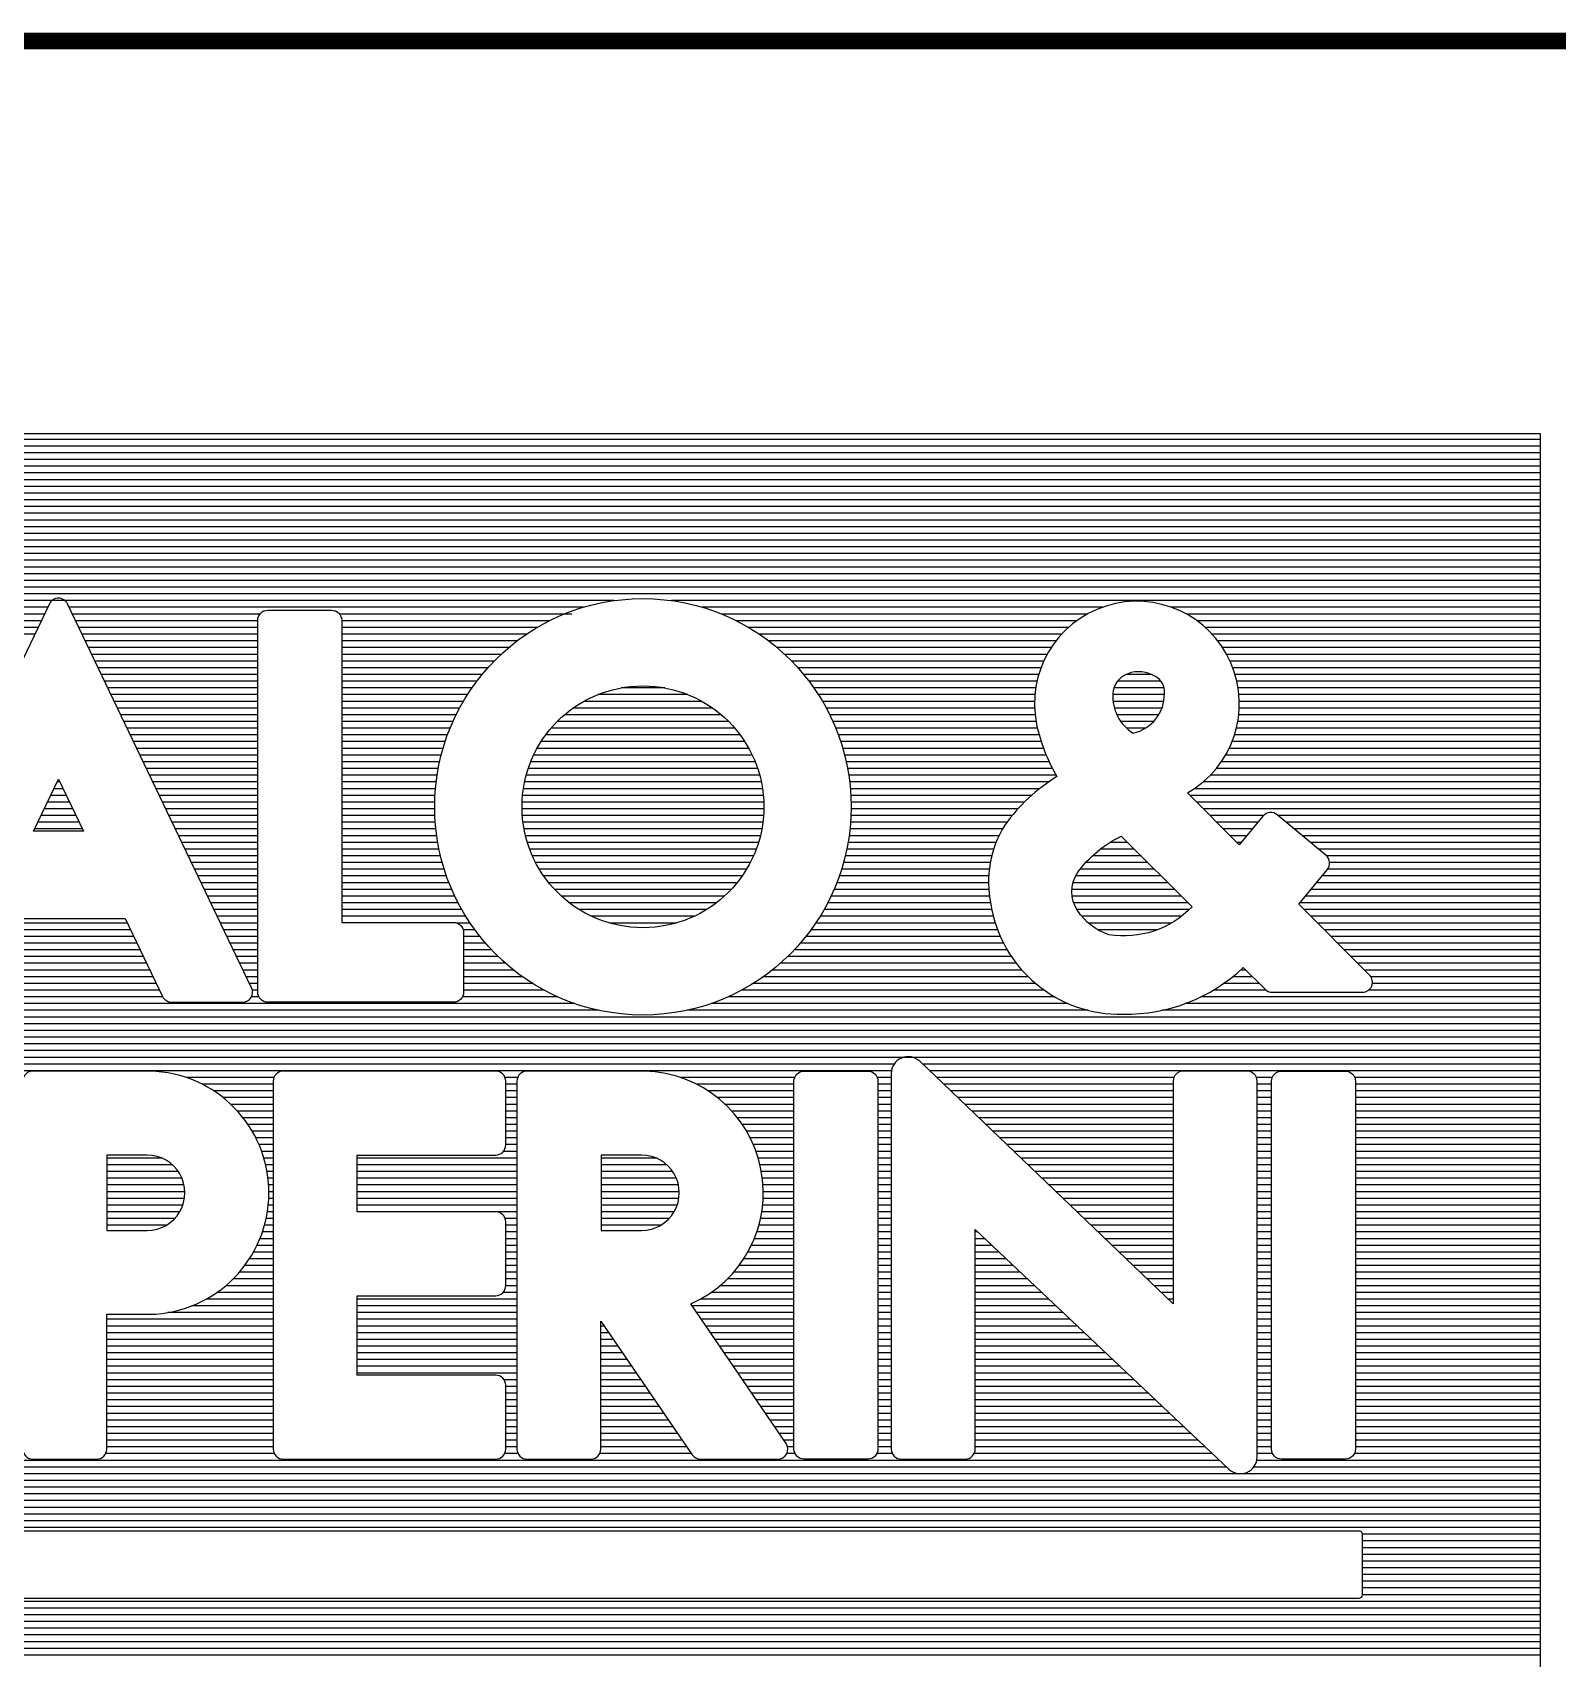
# Model space of a CAD drawing. Extents: x -14 to 107, y -33 to 53.
# Drawn here: x 101.941 to 104.211, y -22.291 to -19.871 of the extents above; entities that cross this region are included whole.
import ezdxf

# ---------------------------------------------------------------- set-up
doc = ezdxf.new("R2010")
doc.units = 0
doc.header["$LTSCALE"] = 1.5
doc.header["$MEASUREMENT"] = 0
doc.layers.add('7', color=7, linetype='CONTINUOUS')
doc.layers.add('CARIMBO', color=7, linetype='CONTINUOUS')

msp = doc.modelspace()

# ---------------------------------------------------------------- linework, layer by layer
at = {"layer": '7', "color": 82, "linetype": 'CONTINUOUS', "const_width": 0.025}
msp.add_lwpolyline([(105.201, -19.8831), (87.701, -19.8831)], dxfattribs=at)
at = {"layer": 'CARIMBO', "color": 1}
for p, q in [((104.185, -20.4764), (100.185, -20.4764)), ((104.185, -20.4864), (100.185, -20.4864)), ((104.185, -20.4964), (100.185, -20.4964)), ((104.185, -20.5064), (100.185, -20.5064)), ((104.185, -20.5164), (100.185, -20.5164)), ((104.185, -20.5264), (100.185, -20.5264)), ((104.185, -20.5364), (100.185, -20.5364)), ((104.185, -20.5464), (100.185, -20.5464)), ((104.185, -20.5564), (100.185, -20.5564)), ((104.185, -20.5664), (100.185, -20.5664)), ((104.185, -20.5764), (100.185, -20.5764)), ((104.185, -20.5864), (100.185, -20.5864)), ((104.185, -20.5964), (100.185, -20.5964)), ((104.185, -20.6064), (100.185, -20.6064)), ((104.185, -20.6164), (100.185, -20.6164)), ((104.185, -20.6264), (100.185, -20.6264)), ((104.185, -20.6364), (100.185, -20.6364)), ((104.185, -20.6464), (100.185, -20.6464)), ((104.185, -20.6564), (100.185, -20.6564)), ((104.185, -20.6664), (100.185, -20.6664)), ((104.185, -20.6764), (100.185, -20.6764)), ((104.185, -20.6864), (100.185, -20.6864)), ((104.185, -20.6964), (100.185, -20.6964)), ((104.185, -20.7064), (100.185, -20.7064)), ((102.8067, -20.7164), (100.185, -20.7164)), ((104.185, -20.7164), (102.8919, -20.7164)), ((101.9632, -20.7264), (100.7669, -20.7264)), ((101.9585, -20.7364), (101.4962, -20.7364)), ((102.7607, -20.7264), (101.9952, -20.7264)), ((102.2792, -20.7364), (102, -20.7364)), ((102.7434, -20.7364), (102.3976, -20.7364)), ((103.5334, -20.7264), (102.9379, -20.7264)), ((103.5111, -20.7364), (102.9663, -20.7364)), ((104.185, -20.7264), (103.6359, -20.7264)), ((104.185, -20.7364), (103.6581, -20.7364)), ((101.9537, -20.7464), (101.4995, -20.7464)), ((101.9489, -20.7564), (101.4995, -20.7564)), ((101.9441, -20.7664), (101.4995, -20.7664)), ((101.9489, -20.7564), (101.9457, -20.7564)), ((102.2759, -20.7464), (102.0048, -20.7464)), ((102.2759, -20.7564), (102.0096, -20.7564)), ((102.2759, -20.7664), (102.0144, -20.7664)), ((102.7103, -20.7464), (102.4009, -20.7464)), ((102.6919, -20.7564), (102.4009, -20.7564)), ((102.6761, -20.7664), (102.4009, -20.7664)), ((103.4953, -20.7464), (102.9884, -20.7464)), ((103.4829, -20.7564), (103.0067, -20.7564)), ((103.4727, -20.7664), (103.0226, -20.7664)), ((104.185, -20.7464), (103.6739, -20.7464)), ((104.185, -20.7564), (103.6864, -20.7564)), ((104.185, -20.7664), (103.6965, -20.7664)), ((102.2759, -20.7764), (102.0192, -20.7764)), ((102.2759, -20.7864), (102.024, -20.7864)), ((102.6621, -20.7764), (102.4009, -20.7764)), ((102.6496, -20.7864), (102.4009, -20.7864)), ((103.4643, -20.7764), (103.0366, -20.7764)), ((103.4571, -20.7864), (103.0491, -20.7864)), ((104.185, -20.7764), (103.705, -20.7764)), ((104.185, -20.7864), (103.7122, -20.7864)), ((102.2759, -20.7964), (102.0288, -20.7964)), ((102.2759, -20.8064), (102.0336, -20.8064)), ((102.2759, -20.8164), (102.0384, -20.8164)), ((102.6383, -20.7964), (102.4009, -20.7964)), ((102.628, -20.8064), (102.4009, -20.8064)), ((102.6186, -20.8164), (102.4009, -20.8164)), ((103.4511, -20.7964), (103.0604, -20.7964)), ((103.446, -20.8064), (103.0706, -20.8064)), ((103.4419, -20.8164), (103.08, -20.8164)), ((104.185, -20.7964), (103.7182, -20.7964)), ((104.185, -20.8064), (103.7232, -20.8064)), ((104.185, -20.8164), (103.7274, -20.8164)), ((102.2759, -20.8264), (102.0432, -20.8264)), ((102.2759, -20.8364), (102.0479, -20.8364)), ((102.61, -20.8264), (102.4009, -20.8264)), ((102.6021, -20.8364), (102.4009, -20.8364)), ((103.4385, -20.8264), (103.0886, -20.8264)), ((103.4359, -20.8364), (103.0965, -20.8364)), ((103.6203, -20.8364), (103.5557, -20.8364)), ((103.6066, -20.8264), (103.5682, -20.8264)), ((104.185, -20.8264), (103.7308, -20.8264)), ((104.185, -20.8364), (103.7334, -20.8364)), ((102.2759, -20.8464), (102.0527, -20.8464)), ((102.2759, -20.8564), (102.0575, -20.8564)), ((102.2759, -20.8664), (102.0623, -20.8664)), ((102.5949, -20.8464), (102.4009, -20.8464)), ((102.5882, -20.8564), (102.4009, -20.8564)), ((102.5821, -20.8664), (102.4009, -20.8664)), ((102.9372, -20.8664), (102.7614, -20.8664)), ((102.9163, -20.8564), (102.7823, -20.8564)), ((102.8817, -20.8464), (102.8169, -20.8464)), ((103.434, -20.8464), (103.1038, -20.8464)), ((103.4327, -20.8564), (103.1104, -20.8564)), ((103.4322, -20.8664), (103.1166, -20.8664)), ((103.6255, -20.8564), (103.5487, -20.8564)), ((103.6246, -20.8664), (103.5491, -20.8664)), ((103.625, -20.8464), (103.5504, -20.8464)), ((104.185, -20.8464), (103.7353, -20.8464)), ((104.185, -20.8564), (103.7365, -20.8564)), ((104.185, -20.8664), (103.7371, -20.8664)), ((102.2759, -20.8764), (102.0671, -20.8764)), ((102.2759, -20.8864), (102.0719, -20.8864)), ((102.5764, -20.8764), (102.4009, -20.8764)), ((102.5713, -20.8864), (102.4009, -20.8864)), ((102.966, -20.8864), (102.7326, -20.8864)), ((102.9531, -20.8764), (102.7455, -20.8764)), ((103.4323, -20.8764), (103.1222, -20.8764)), ((103.433, -20.8864), (103.1274, -20.8864)), ((103.6219, -20.8764), (103.5511, -20.8764)), ((103.6172, -20.8864), (103.5549, -20.8864)), ((104.185, -20.8864), (103.7363, -20.8864)), ((104.185, -20.8764), (103.737, -20.8764)), ((102.2759, -20.8964), (102.0767, -20.8964)), ((102.2759, -20.9064), (102.0815, -20.9064)), ((102.5666, -20.8964), (102.4009, -20.8964)), ((102.5623, -20.9064), (102.4009, -20.9064)), ((102.9861, -20.9064), (102.7126, -20.9064)), ((102.9768, -20.8964), (102.7218, -20.8964)), ((103.4344, -20.8964), (103.1321, -20.8964)), ((103.4366, -20.9064), (103.1364, -20.9064)), ((103.6096, -20.8964), (103.5607, -20.8964)), ((103.5972, -20.9064), (103.5695, -20.9064)), ((104.185, -20.9064), (103.7327, -20.9064)), ((104.185, -20.8964), (103.7348, -20.8964)), ((102.2759, -20.9164), (102.0863, -20.9164)), ((102.2759, -20.9264), (102.0911, -20.9264)), ((102.2759, -20.9364), (102.0959, -20.9364)), ((102.5584, -20.9164), (102.4009, -20.9164)), ((102.5549, -20.9264), (102.4009, -20.9264)), ((102.5518, -20.9364), (102.4009, -20.9364)), ((103.0069, -20.9364), (102.6918, -20.9364)), ((103.0009, -20.9264), (102.6977, -20.9264)), ((102.994, -20.9164), (102.7046, -20.9164)), ((103.4392, -20.9164), (103.1402, -20.9164)), ((103.4422, -20.9264), (103.1437, -20.9264)), ((103.4457, -20.9364), (103.1468, -20.9364)), ((104.185, -20.9364), (103.7219, -20.9364)), ((104.185, -20.9264), (103.7263, -20.9264)), ((104.185, -20.9164), (103.7299, -20.9164)), ((102.2759, -20.9464), (102.1007, -20.9464)), ((102.2759, -20.9564), (102.1055, -20.9564)), ((102.549, -20.9464), (102.4009, -20.9464)), ((102.5467, -20.9564), (102.4009, -20.9564)), ((103.0164, -20.9564), (102.6823, -20.9564)), ((103.012, -20.9464), (102.6866, -20.9464)), ((103.4497, -20.9464), (103.1496, -20.9464)), ((103.4541, -20.9564), (103.152, -20.9564)), ((104.185, -20.9564), (103.7103, -20.9564)), ((104.185, -20.9464), (103.7166, -20.9464)), ((101.9812, -20.9864), (101.9772, -20.9864)), ((102.2759, -20.9664), (102.1103, -20.9664)), ((102.2759, -20.9764), (102.1151, -20.9764)), ((102.2759, -20.9864), (102.1199, -20.9864)), ((102.5446, -20.9664), (102.4009, -20.9664)), ((102.5429, -20.9764), (102.4009, -20.9764)), ((102.5415, -20.9864), (102.4009, -20.9864)), ((103.0255, -20.9864), (102.6732, -20.9864)), ((103.0231, -20.9764), (102.6756, -20.9764)), ((103.02, -20.9664), (102.6786, -20.9664)), ((103.459, -20.9664), (103.154, -20.9664)), ((103.4645, -20.9764), (103.1557, -20.9764)), ((103.4532, -20.9864), (103.1571, -20.9864)), ((104.185, -20.9864), (103.6832, -20.9864)), ((104.185, -20.9764), (103.6939, -20.9764)), ((104.185, -20.9664), (103.7028, -20.9664)), ((101.9908, -21.0064), (101.9676, -21.0064)), ((101.986, -20.9964), (101.9724, -20.9964)), ((102.2759, -20.9964), (102.1247, -20.9964)), ((102.2759, -21.0064), (102.1294, -21.0064)), ((102.5405, -20.9964), (102.4009, -20.9964)), ((102.5398, -21.0064), (102.4009, -21.0064)), ((103.0285, -21.0064), (102.6701, -21.0064)), ((103.0273, -20.9964), (102.6714, -20.9964)), ((103.4397, -20.9964), (103.1581, -20.9964)), ((103.4278, -21.0064), (103.1588, -21.0064)), ((104.185, -21.0064), (103.6634, -21.0064)), ((104.185, -20.9964), (103.67, -20.9964)), ((102.0052, -21.0364), (101.9533, -21.0364)), ((102.0004, -21.0264), (101.958, -21.0264)), ((101.9956, -21.0164), (101.9628, -21.0164)), ((102.2759, -21.0164), (102.1342, -21.0164)), ((102.2759, -21.0264), (102.139, -21.0264)), ((102.2759, -21.0364), (102.1438, -21.0364)), ((102.5394, -21.0164), (102.4009, -21.0164)), ((102.5393, -21.0264), (102.4009, -21.0264)), ((102.5396, -21.0364), (102.4009, -21.0364)), ((103.0293, -21.0264), (102.6693, -21.0264)), ((103.0292, -21.0164), (102.6695, -21.0164)), ((103.0289, -21.0364), (102.6698, -21.0364)), ((103.399, -21.0364), (103.159, -21.0364)), ((103.4172, -21.0164), (103.1592, -21.0164)), ((103.4076, -21.0264), (103.1593, -21.0264)), ((104.185, -21.0164), (103.6734, -21.0164)), ((104.185, -21.0264), (103.6834, -21.0264)), ((103.773, -21.0364), (103.6934, -21.0364)), ((104.185, -21.0364), (103.7947, -21.0364)), ((102.0148, -21.0564), (101.9437, -21.0564)), ((102.01, -21.0464), (101.9485, -21.0464)), ((102.2759, -21.0464), (102.1486, -21.0464)), ((102.2759, -21.0564), (102.1534, -21.0564)), ((102.5402, -21.0464), (102.4009, -21.0464)), ((102.5411, -21.0564), (102.4009, -21.0564)), ((103.0278, -21.0464), (102.6708, -21.0464)), ((103.0263, -21.0564), (102.6724, -21.0564)), ((103.3847, -21.0564), (103.1576, -21.0564)), ((103.3912, -21.0464), (103.1585, -21.0464)), ((103.7647, -21.0464), (103.7034, -21.0464)), ((103.7563, -21.0564), (103.7134, -21.0564)), ((104.185, -21.0464), (103.8067, -21.0464)), ((104.185, -21.0564), (103.8187, -21.0564)), ((102.2759, -21.0664), (102.1582, -21.0664)), ((102.2759, -21.0764), (102.163, -21.0764)), ((102.5423, -21.0664), (102.4009, -21.0664)), ((102.5439, -21.0764), (102.4009, -21.0764)), ((103.0241, -21.0664), (102.6745, -21.0664)), ((103.0214, -21.0764), (102.6773, -21.0764)), ((103.3751, -21.0764), (103.1548, -21.0764)), ((103.3795, -21.0664), (103.1563, -21.0664)), ((103.5708, -21.0764), (103.5444, -21.0764)), ((103.748, -21.0664), (103.7234, -21.0664)), ((103.7397, -21.0764), (103.7334, -21.0764)), ((104.185, -21.0664), (103.8308, -21.0664)), ((104.185, -21.0764), (103.8428, -21.0764)), ((102.2759, -21.0864), (102.1678, -21.0864)), ((102.2759, -21.0964), (102.1726, -21.0964)), ((102.2759, -21.1064), (102.1774, -21.1064)), ((102.5458, -21.0864), (102.4009, -21.0864)), ((102.548, -21.0964), (102.4009, -21.0964)), ((102.5506, -21.1064), (102.4009, -21.1064)), ((103.018, -21.0864), (102.6807, -21.0864)), ((103.0139, -21.0964), (102.6848, -21.0964)), ((103.0091, -21.1064), (102.6896, -21.1064)), ((103.3665, -21.1064), (103.148, -21.1064)), ((103.3687, -21.0964), (103.1506, -21.0964)), ((103.3716, -21.0864), (103.1529, -21.0864)), ((103.6008, -21.1064), (103.5086, -21.1064)), ((103.5908, -21.0964), (103.5185, -21.0964)), ((103.5808, -21.0864), (103.5302, -21.0864)), ((104.185, -21.0864), (103.8548, -21.0864)), ((104.185, -21.0964), (103.8668, -21.0964)), ((104.185, -21.1064), (103.8715, -21.1064)), ((102.2759, -21.1164), (102.1822, -21.1164)), ((102.2759, -21.1264), (102.187, -21.1264)), ((102.5536, -21.1164), (102.4009, -21.1164)), ((102.5569, -21.1264), (102.4009, -21.1264)), ((103.0035, -21.1164), (102.6952, -21.1164)), ((102.997, -21.1264), (102.7017, -21.1264)), ((103.3641, -21.1264), (103.1417, -21.1264)), ((103.365, -21.1164), (103.1451, -21.1164)), ((103.6208, -21.1264), (103.4934, -21.1264)), ((103.6108, -21.1164), (103.5001, -21.1164)), ((104.185, -21.1264), (103.8603, -21.1264)), ((104.185, -21.1164), (103.8686, -21.1164)), ((102.2759, -21.1364), (102.1918, -21.1364)), ((102.2759, -21.1464), (102.1966, -21.1464)), ((102.2759, -21.1564), (102.2014, -21.1564)), ((102.5606, -21.1364), (102.4009, -21.1364)), ((102.5647, -21.1464), (102.4009, -21.1464)), ((102.5693, -21.1564), (102.4009, -21.1564)), ((102.9895, -21.1364), (102.7092, -21.1364)), ((102.9808, -21.1464), (102.7178, -21.1464)), ((102.9707, -21.1564), (102.728, -21.1564)), ((103.3651, -21.1564), (103.1294, -21.1564)), ((103.3641, -21.1464), (103.1339, -21.1464)), ((103.3638, -21.1364), (103.138, -21.1364)), ((103.6408, -21.1464), (103.488, -21.1464)), ((103.6508, -21.1564), (103.4883, -21.1564)), ((103.6308, -21.1364), (103.4896, -21.1364)), ((104.185, -21.1564), (103.8355, -21.1564)), ((104.185, -21.1464), (103.8438, -21.1464)), ((104.185, -21.1364), (103.852, -21.1364)), ((102.2759, -21.1664), (102.2062, -21.1664)), ((102.2759, -21.1764), (102.2109, -21.1764)), ((102.5742, -21.1664), (102.4009, -21.1664)), ((102.5797, -21.1764), (102.4009, -21.1764)), ((102.9587, -21.1664), (102.7399, -21.1664)), ((102.9442, -21.1764), (102.7544, -21.1764)), ((103.3685, -21.1764), (103.119, -21.1764)), ((103.3667, -21.1664), (103.1244, -21.1664)), ((103.6608, -21.1664), (103.4906, -21.1664)), ((103.6627, -21.1764), (103.4952, -21.1764)), ((104.185, -21.1664), (103.8272, -21.1664)), ((104.185, -21.1764), (103.8334, -21.1764)), ((102.0819, -21.1964), (101.8765, -21.1964)), ((102.2759, -21.1864), (102.2157, -21.1864)), ((102.2759, -21.1964), (102.2205, -21.1964)), ((102.5856, -21.1864), (102.4009, -21.1864)), ((102.592, -21.1964), (102.5726, -21.1964)), ((102.9258, -21.1864), (102.7728, -21.1864)), ((102.8992, -21.1964), (102.7994, -21.1964)), ((103.3737, -21.1964), (103.1066, -21.1964)), ((103.3709, -21.1864), (103.113, -21.1864)), ((103.6511, -21.1864), (103.5025, -21.1864)), ((103.6363, -21.1964), (103.5123, -21.1964)), ((104.185, -21.1864), (103.8434, -21.1864)), ((104.185, -21.1964), (103.8534, -21.1964)), ((102.0963, -21.2264), (101.8622, -21.2264)), ((102.0915, -21.2164), (101.867, -21.2164)), ((102.0867, -21.2064), (101.8718, -21.2064)), ((102.2759, -21.2064), (102.2253, -21.2064)), ((102.2759, -21.2164), (102.2301, -21.2164)), ((102.2759, -21.2264), (102.2349, -21.2264)), ((102.599, -21.2064), (102.5819, -21.2064)), ((102.6067, -21.2164), (102.5824, -21.2164)), ((102.615, -21.2264), (102.5824, -21.2264)), ((103.3861, -21.2264), (103.0837, -21.2264)), ((103.3813, -21.2164), (103.092, -21.2164)), ((103.3772, -21.2064), (103.0996, -21.2064)), ((103.6155, -21.2064), (103.5262, -21.2064)), ((104.185, -21.2064), (103.8634, -21.2064)), ((104.185, -21.2164), (103.8734, -21.2164)), ((104.185, -21.2264), (103.8834, -21.2264)), ((102.1059, -21.2464), (101.8526, -21.2464)), ((102.1011, -21.2364), (101.8574, -21.2364)), ((102.2759, -21.2364), (102.2397, -21.2364)), ((102.2759, -21.2464), (102.2445, -21.2464)), ((102.624, -21.2364), (102.5824, -21.2364)), ((102.6339, -21.2464), (102.5824, -21.2464)), ((103.398, -21.2464), (103.0647, -21.2464)), ((103.3916, -21.2364), (103.0746, -21.2364)), ((104.185, -21.2364), (103.8934, -21.2364)), ((104.185, -21.2464), (103.9034, -21.2464)), ((102.1203, -21.2764), (101.8382, -21.2764)), ((102.1155, -21.2664), (101.843, -21.2664)), ((102.1107, -21.2564), (101.8478, -21.2564)), ((102.2759, -21.2564), (102.2493, -21.2564)), ((102.2759, -21.2664), (102.2541, -21.2664)), ((102.2759, -21.2764), (102.2589, -21.2764)), ((102.6448, -21.2564), (102.5824, -21.2564)), ((102.6568, -21.2664), (102.5824, -21.2664)), ((102.6701, -21.2764), (102.5824, -21.2764)), ((103.4229, -21.2764), (103.0285, -21.2764)), ((103.4134, -21.2664), (103.0419, -21.2664)), ((103.4052, -21.2564), (103.0539, -21.2564)), ((103.7566, -21.2764), (103.7272, -21.2764)), ((103.7466, -21.2664), (103.739, -21.2664)), ((104.185, -21.2564), (103.9134, -21.2564)), ((104.185, -21.2664), (103.9234, -21.2664)), ((104.185, -21.2764), (103.9329, -21.2764)), ((102.1299, -21.2964), (101.8286, -21.2964)), ((102.1251, -21.2864), (101.8334, -21.2864)), ((102.2759, -21.2864), (102.2637, -21.2864)), ((102.2759, -21.2964), (102.2679, -21.2964)), ((102.6851, -21.2864), (102.5824, -21.2864)), ((102.7023, -21.2964), (102.5824, -21.2964)), ((103.4468, -21.2964), (102.9963, -21.2964)), ((103.4339, -21.2864), (103.0135, -21.2864)), ((103.7768, -21.2964), (103.6983, -21.2964)), ((103.7666, -21.2864), (103.7138, -21.2864)), ((104.185, -21.2964), (103.9296, -21.2964)), ((104.185, -21.2864), (103.9352, -21.2864)), ((102.7479, -21.3164), (100.185, -21.3164)), ((102.7835, -21.3264), (100.185, -21.3264)), ((102.1347, -21.3064), (101.8238, -21.3064)), ((102.2777, -21.3064), (102.2664, -21.3064)), ((102.7226, -21.3064), (102.5806, -21.3064)), ((103.512, -21.3264), (102.9151, -21.3264)), ((103.4825, -21.3164), (102.9507, -21.3164)), ((103.4625, -21.3064), (102.976, -21.3064)), ((104.185, -21.3264), (103.6221, -21.3264)), ((104.185, -21.3164), (103.6563, -21.3164)), ((104.185, -21.3064), (103.6797, -21.3064)), ((104.185, -21.3364), (100.185, -21.3364)), ((104.185, -21.3464), (100.185, -21.3464)), ((104.185, -21.3564), (100.185, -21.3564)), ((104.185, -21.3664), (100.185, -21.3664)), ((104.185, -21.3764), (100.185, -21.3764)), ((104.185, -21.3864), (100.185, -21.3864)), ((104.185, -21.3964), (101.2876, -21.3964)), ((103.2233, -21.4064), (101.7488, -21.4064)), ((103.2193, -21.4164), (101.79, -21.4164)), ((104.185, -21.4064), (103.2655, -21.4064)), ((104.185, -21.4164), (103.276, -21.4164)), ((102.2999, -21.4264), (102.1695, -21.4264)), ((102.2989, -21.4364), (102.1933, -21.4364)), ((102.2989, -21.4464), (102.2106, -21.4464)), ((102.6629, -21.4264), (102.644, -21.4264)), ((102.6618, -21.4364), (102.6451, -21.4364)), ((102.6618, -21.4464), (102.6451, -21.4464)), ((103.0753, -21.4264), (102.9055, -21.4264)), ((103.0742, -21.4364), (102.9293, -21.4364)), ((103.0742, -21.4464), (102.9466, -21.4464)), ((103.219, -21.4264), (103.1982, -21.4264)), ((103.219, -21.4364), (103.1992, -21.4364)), ((103.219, -21.4464), (103.1992, -21.4464)), ((103.6397, -21.4264), (103.2865, -21.4264)), ((103.6386, -21.4364), (103.2969, -21.4364)), ((103.6386, -21.4464), (103.3074, -21.4464)), ((103.7861, -21.4264), (103.7626, -21.4264)), ((103.785, -21.4364), (103.7636, -21.4364)), ((103.785, -21.4464), (103.7636, -21.4464)), ((104.185, -21.4264), (103.909, -21.4264)), ((104.185, -21.4364), (103.91, -21.4364)), ((104.185, -21.4464), (103.91, -21.4464)), ((102.2989, -21.4564), (102.2244, -21.4564)), ((102.2989, -21.4664), (102.2359, -21.4664)), ((102.6618, -21.4564), (102.6451, -21.4564)), ((102.6618, -21.4664), (102.6451, -21.4664)), ((103.0742, -21.4564), (102.9604, -21.4564)), ((103.0742, -21.4664), (102.9719, -21.4664)), ((103.219, -21.4564), (103.1992, -21.4564)), ((103.219, -21.4664), (103.1992, -21.4664)), ((103.6386, -21.4564), (103.3178, -21.4564)), ((103.6386, -21.4664), (103.3283, -21.4664)), ((103.785, -21.4564), (103.7636, -21.4564)), ((103.785, -21.4664), (103.7636, -21.4664)), ((104.185, -21.4564), (103.91, -21.4564)), ((104.185, -21.4664), (103.91, -21.4664)), ((102.2989, -21.4764), (102.2457, -21.4764)), ((102.2989, -21.4864), (102.2541, -21.4864)), ((102.2989, -21.4964), (102.2614, -21.4964)), ((102.6618, -21.4764), (102.6451, -21.4764)), ((102.6618, -21.4864), (102.6451, -21.4864)), ((102.6618, -21.4964), (102.6451, -21.4964)), ((103.0742, -21.4764), (102.9817, -21.4764)), ((103.0742, -21.4864), (102.9901, -21.4864)), ((103.0742, -21.4964), (102.9974, -21.4964)), ((103.219, -21.4764), (103.1992, -21.4764)), ((103.219, -21.4864), (103.1992, -21.4864)), ((103.219, -21.4964), (103.1992, -21.4964)), ((103.6386, -21.4764), (103.3387, -21.4764)), ((103.6386, -21.4864), (103.3492, -21.4864)), ((103.6386, -21.4964), (103.3596, -21.4964)), ((103.785, -21.4764), (103.7636, -21.4764)), ((103.785, -21.4864), (103.7636, -21.4864)), ((103.785, -21.4964), (103.7636, -21.4964)), ((104.185, -21.4764), (103.91, -21.4764)), ((104.185, -21.4864), (103.91, -21.4864)), ((104.185, -21.4964), (103.91, -21.4964)), ((102.2989, -21.5064), (102.2677, -21.5064)), ((102.2989, -21.5164), (102.2732, -21.5164)), ((102.6618, -21.5064), (102.6451, -21.5064)), ((102.6618, -21.5164), (102.6451, -21.5164)), ((103.0742, -21.5064), (103.0037, -21.5064)), ((103.0742, -21.5164), (103.0091, -21.5164)), ((103.219, -21.5064), (103.1992, -21.5064)), ((103.219, -21.5164), (103.1992, -21.5164)), ((103.6386, -21.5064), (103.3701, -21.5064)), ((103.6386, -21.5164), (103.3805, -21.5164)), ((103.785, -21.5064), (103.7636, -21.5064)), ((103.785, -21.5164), (103.7636, -21.5164)), ((104.185, -21.5064), (103.91, -21.5064)), ((104.185, -21.5164), (103.91, -21.5164)), ((102.2989, -21.5264), (102.2778, -21.5264)), ((102.2989, -21.5364), (102.2818, -21.5364)), ((102.6618, -21.5364), (102.6417, -21.5364)), ((102.6618, -21.5264), (102.6451, -21.5264)), ((103.0742, -21.5264), (103.0138, -21.5264)), ((103.0742, -21.5364), (103.0177, -21.5364)), ((103.219, -21.5264), (103.1992, -21.5264)), ((103.219, -21.5364), (103.1992, -21.5364)), ((103.6386, -21.5264), (103.391, -21.5264)), ((103.6386, -21.5364), (103.4014, -21.5364)), ((103.785, -21.5264), (103.7636, -21.5264)), ((103.785, -21.5364), (103.7636, -21.5364)), ((104.185, -21.5264), (103.91, -21.5264)), ((104.185, -21.5364), (103.91, -21.5364)), ((102.1335, -21.5464), (102.0511, -21.5464)), ((102.1491, -21.5564), (102.0511, -21.5564)), ((102.1578, -21.5664), (102.0511, -21.5664)), ((102.2989, -21.5464), (102.2851, -21.5464)), ((102.2989, -21.5564), (102.2877, -21.5564)), ((102.2989, -21.5664), (102.2898, -21.5664)), ((102.6618, -21.5464), (102.4239, -21.5464)), ((102.6618, -21.5564), (102.4239, -21.5564)), ((102.6618, -21.5664), (102.4239, -21.5664)), ((102.8695, -21.5464), (102.7871, -21.5464)), ((102.8851, -21.5564), (102.7871, -21.5564)), ((102.8938, -21.5664), (102.7871, -21.5664)), ((103.0742, -21.5464), (103.021, -21.5464)), ((103.0742, -21.5564), (103.0237, -21.5564)), ((103.0742, -21.5664), (103.0258, -21.5664)), ((103.219, -21.5464), (103.1992, -21.5464)), ((103.219, -21.5564), (103.1992, -21.5564)), ((103.219, -21.5664), (103.1992, -21.5664)), ((103.6386, -21.5464), (103.4119, -21.5464)), ((103.6386, -21.5564), (103.4223, -21.5564)), ((103.6386, -21.5664), (103.4328, -21.5664)), ((103.785, -21.5464), (103.7636, -21.5464)), ((103.785, -21.5564), (103.7636, -21.5564)), ((103.785, -21.5664), (103.7636, -21.5664)), ((104.185, -21.5464), (103.91, -21.5464)), ((104.185, -21.5564), (103.91, -21.5564)), ((104.185, -21.5664), (103.91, -21.5664)), ((102.1632, -21.5764), (102.0511, -21.5764)), ((102.1663, -21.5864), (102.0511, -21.5864)), ((102.2989, -21.5764), (102.2913, -21.5764)), ((102.2989, -21.5864), (102.2922, -21.5864)), ((102.6618, -21.5764), (102.4239, -21.5764)), ((102.6618, -21.5864), (102.4239, -21.5864)), ((102.8992, -21.5764), (102.7871, -21.5764)), ((102.9023, -21.5864), (102.7871, -21.5864)), ((103.0742, -21.5764), (103.0272, -21.5764)), ((103.0742, -21.5864), (103.0282, -21.5864)), ((103.219, -21.5764), (103.1992, -21.5764)), ((103.219, -21.5864), (103.1992, -21.5864)), ((103.6386, -21.5764), (103.4433, -21.5764)), ((103.6386, -21.5864), (103.4537, -21.5864)), ((103.785, -21.5764), (103.7636, -21.5764)), ((103.785, -21.5864), (103.7636, -21.5864)), ((104.185, -21.5764), (103.91, -21.5764)), ((104.185, -21.5864), (103.91, -21.5864)), ((102.1675, -21.5964), (102.0511, -21.5964)), ((102.1669, -21.6064), (102.0511, -21.6064)), ((102.1644, -21.6164), (102.0511, -21.6164)), ((102.2989, -21.6164), (102.2916, -21.6164)), ((102.2989, -21.6064), (102.2924, -21.6064)), ((102.2989, -21.5964), (102.2925, -21.5964)), ((102.6618, -21.5964), (102.4239, -21.5964)), ((102.6618, -21.6064), (102.4239, -21.6064)), ((102.6618, -21.6164), (102.4239, -21.6164)), ((102.9034, -21.5964), (102.7871, -21.5964)), ((102.9028, -21.6064), (102.7871, -21.6064)), ((102.9003, -21.6164), (102.7871, -21.6164)), ((103.0742, -21.6164), (103.0276, -21.6164)), ((103.0742, -21.6064), (103.0283, -21.6064)), ((103.0742, -21.5964), (103.0285, -21.5964)), ((103.219, -21.5964), (103.1992, -21.5964)), ((103.219, -21.6064), (103.1992, -21.6064)), ((103.219, -21.6164), (103.1992, -21.6164)), ((103.6386, -21.5964), (103.4642, -21.5964)), ((103.6386, -21.6064), (103.4746, -21.6064)), ((103.6386, -21.6164), (103.4851, -21.6164)), ((103.785, -21.5964), (103.7636, -21.5964)), ((103.785, -21.6064), (103.7636, -21.6064)), ((103.785, -21.6164), (103.7636, -21.6164)), ((104.185, -21.5964), (103.91, -21.5964)), ((104.185, -21.6064), (103.91, -21.6064)), ((104.185, -21.6164), (103.91, -21.6164)), ((102.1597, -21.6264), (102.0511, -21.6264)), ((102.1522, -21.6364), (102.0511, -21.6364)), ((102.2989, -21.6364), (102.2884, -21.6364)), ((102.2989, -21.6264), (102.2903, -21.6264)), ((102.6618, -21.6264), (102.6318, -21.6264)), ((102.6618, -21.6364), (102.6442, -21.6364)), ((102.8957, -21.6264), (102.7871, -21.6264)), ((102.8882, -21.6364), (102.7871, -21.6364)), ((103.0742, -21.6364), (103.0244, -21.6364)), ((103.0742, -21.6264), (103.0263, -21.6264)), ((103.219, -21.6264), (103.1992, -21.6264)), ((103.219, -21.6364), (103.1992, -21.6364)), ((103.6386, -21.6264), (103.4955, -21.6264)), ((103.6386, -21.6364), (103.506, -21.6364)), ((103.785, -21.6264), (103.7636, -21.6264)), ((103.785, -21.6364), (103.7636, -21.6364)), ((104.185, -21.6264), (103.91, -21.6264)), ((104.185, -21.6364), (103.91, -21.6364)), ((102.1396, -21.6464), (102.0511, -21.6464)), ((102.2989, -21.6564), (102.2829, -21.6564)), ((102.2989, -21.6464), (102.2859, -21.6464)), ((102.6618, -21.6464), (102.6451, -21.6464)), ((102.6618, -21.6564), (102.6451, -21.6564)), ((102.8756, -21.6464), (102.7871, -21.6464)), ((103.0742, -21.6564), (103.0188, -21.6564)), ((103.0742, -21.6464), (103.0219, -21.6464)), ((103.219, -21.6464), (103.1992, -21.6464)), ((103.219, -21.6564), (103.1992, -21.6564)), ((103.3479, -21.6564), (103.344, -21.6564)), ((103.6386, -21.6464), (103.5164, -21.6464)), ((103.6386, -21.6564), (103.5269, -21.6564)), ((103.785, -21.6464), (103.7636, -21.6464)), ((103.785, -21.6564), (103.7636, -21.6564)), ((104.185, -21.6464), (103.91, -21.6464)), ((104.185, -21.6564), (103.91, -21.6564)), ((102.2989, -21.6864), (102.2695, -21.6864)), ((102.2989, -21.6764), (102.2747, -21.6764)), ((102.2989, -21.6664), (102.2791, -21.6664)), ((102.6618, -21.6664), (102.6451, -21.6664)), ((102.6618, -21.6764), (102.6451, -21.6764)), ((102.6618, -21.6864), (102.6451, -21.6864)), ((103.0742, -21.6864), (103.0054, -21.6864)), ((103.0742, -21.6764), (103.0106, -21.6764)), ((103.0742, -21.6664), (103.0151, -21.6664)), ((103.219, -21.6664), (103.1992, -21.6664)), ((103.219, -21.6764), (103.1992, -21.6764)), ((103.219, -21.6864), (103.1992, -21.6864)), ((103.3585, -21.6664), (103.344, -21.6664)), ((103.3691, -21.6764), (103.344, -21.6764)), ((103.3796, -21.6864), (103.344, -21.6864)), ((103.6386, -21.6664), (103.5373, -21.6664)), ((103.6386, -21.6764), (103.5478, -21.6764)), ((103.6386, -21.6864), (103.5582, -21.6864)), ((103.785, -21.6664), (103.7636, -21.6664)), ((103.785, -21.6764), (103.7636, -21.6764)), ((103.785, -21.6864), (103.7636, -21.6864)), ((104.185, -21.6664), (103.91, -21.6664)), ((104.185, -21.6764), (103.91, -21.6764)), ((104.185, -21.6864), (103.91, -21.6864)), ((102.2989, -21.7064), (102.2565, -21.7064)), ((102.2989, -21.6964), (102.2634, -21.6964)), ((102.6618, -21.6964), (102.6451, -21.6964)), ((102.6618, -21.7064), (102.6451, -21.7064)), ((103.0742, -21.7064), (102.9924, -21.7064)), ((103.0742, -21.6964), (102.9994, -21.6964)), ((103.219, -21.6964), (103.1992, -21.6964)), ((103.219, -21.7064), (103.1992, -21.7064)), ((103.3902, -21.6964), (103.344, -21.6964)), ((103.4008, -21.7064), (103.344, -21.7064)), ((103.6386, -21.6964), (103.5687, -21.6964)), ((103.6386, -21.7064), (103.5791, -21.7064)), ((103.785, -21.6964), (103.7636, -21.6964)), ((103.785, -21.7064), (103.7636, -21.7064)), ((104.185, -21.6964), (103.91, -21.6964)), ((104.185, -21.7064), (103.91, -21.7064)), ((102.2989, -21.7364), (102.2282, -21.7364)), ((102.2989, -21.7264), (102.2391, -21.7264)), ((102.2989, -21.7164), (102.2484, -21.7164)), ((102.6618, -21.7164), (102.6451, -21.7164)), ((102.6618, -21.7264), (102.6451, -21.7264)), ((102.6618, -21.7364), (102.6451, -21.7364)), ((103.0742, -21.7364), (102.9641, -21.7364)), ((103.0742, -21.7264), (102.9751, -21.7264)), ((103.0742, -21.7164), (102.9844, -21.7164)), ((103.219, -21.7164), (103.1992, -21.7164)), ((103.219, -21.7264), (103.1992, -21.7264)), ((103.219, -21.7364), (103.1992, -21.7364)), ((103.4114, -21.7164), (103.344, -21.7164)), ((103.4219, -21.7264), (103.344, -21.7264)), ((103.4325, -21.7364), (103.344, -21.7364)), ((103.6386, -21.7164), (103.5896, -21.7164)), ((103.6386, -21.7264), (103.6001, -21.7264)), ((103.6386, -21.7364), (103.6105, -21.7364)), ((103.785, -21.7164), (103.7636, -21.7164)), ((103.785, -21.7264), (103.7636, -21.7264)), ((103.785, -21.7364), (103.7636, -21.7364)), ((104.185, -21.7164), (103.91, -21.7164)), ((104.185, -21.7264), (103.91, -21.7264)), ((104.185, -21.7364), (103.91, -21.7364)), ((102.2989, -21.7564), (102.1991, -21.7564)), ((102.2989, -21.7464), (102.2152, -21.7464)), ((102.6618, -21.7564), (102.4239, -21.7564)), ((102.6618, -21.7464), (102.6412, -21.7464)), ((103.0742, -21.7564), (102.9351, -21.7564)), ((103.0742, -21.7464), (102.9511, -21.7464)), ((103.219, -21.7464), (103.1992, -21.7464)), ((103.219, -21.7564), (103.1992, -21.7564)), ((103.4431, -21.7464), (103.344, -21.7464)), ((103.4537, -21.7564), (103.344, -21.7564)), ((103.6386, -21.7464), (103.621, -21.7464)), ((103.6386, -21.7564), (103.6314, -21.7564)), ((103.785, -21.7464), (103.7636, -21.7464)), ((103.785, -21.7564), (103.7636, -21.7564)), ((104.185, -21.7464), (103.91, -21.7464)), ((104.185, -21.7564), (103.91, -21.7564)), ((102.2989, -21.7864), (102.0511, -21.7864)), ((102.2989, -21.7764), (102.1422, -21.7764)), ((102.2989, -21.7664), (102.1779, -21.7664)), ((102.6618, -21.7664), (102.4239, -21.7664)), ((102.6618, -21.7764), (102.4239, -21.7764)), ((102.6618, -21.7864), (102.4239, -21.7864)), ((103.0742, -21.7664), (102.9224, -21.7664)), ((103.0742, -21.7764), (102.9293, -21.7764)), ((103.0742, -21.7864), (102.9361, -21.7864)), ((103.219, -21.7664), (103.1992, -21.7664)), ((103.219, -21.7764), (103.1992, -21.7764)), ((103.219, -21.7864), (103.1992, -21.7864)), ((103.4643, -21.7664), (103.344, -21.7664)), ((103.4748, -21.7764), (103.344, -21.7764)), ((103.4854, -21.7864), (103.344, -21.7864)), ((103.785, -21.7664), (103.7636, -21.7664)), ((103.785, -21.7764), (103.7636, -21.7764)), ((103.785, -21.7864), (103.7636, -21.7864)), ((104.185, -21.7664), (103.91, -21.7664)), ((104.185, -21.7764), (103.91, -21.7764)), ((104.185, -21.7864), (103.91, -21.7864)), ((102.2989, -21.7964), (102.0511, -21.7964)), ((102.2989, -21.8064), (102.0511, -21.8064)), ((102.6618, -21.7964), (102.4239, -21.7964)), ((102.6618, -21.8064), (102.4239, -21.8064)), ((102.7915, -21.7964), (102.7866, -21.7964)), ((102.7984, -21.8064), (102.7866, -21.8064)), ((103.0742, -21.7964), (102.9429, -21.7964)), ((103.0742, -21.8064), (102.9498, -21.8064)), ((103.219, -21.7964), (103.1992, -21.7964)), ((103.219, -21.8064), (103.1992, -21.8064)), ((103.496, -21.7964), (103.344, -21.7964)), ((103.5066, -21.8064), (103.344, -21.8064)), ((103.785, -21.7964), (103.7636, -21.7964)), ((103.785, -21.8064), (103.7636, -21.8064)), ((104.185, -21.7964), (103.91, -21.7964)), ((104.185, -21.8064), (103.91, -21.8064)), ((102.2989, -21.8164), (102.0511, -21.8164)), ((102.2989, -21.8264), (102.0511, -21.8264)), ((102.6618, -21.8164), (102.4239, -21.8164)), ((102.6618, -21.8264), (102.4239, -21.8264)), ((102.8052, -21.8164), (102.7866, -21.8164)), ((102.812, -21.8264), (102.7866, -21.8264)), ((103.0742, -21.8164), (102.9566, -21.8164)), ((103.0742, -21.8264), (102.9634, -21.8264)), ((103.219, -21.8164), (103.1992, -21.8164)), ((103.219, -21.8264), (103.1992, -21.8264)), ((103.5171, -21.8164), (103.344, -21.8164)), ((103.5277, -21.8264), (103.344, -21.8264)), ((103.785, -21.8164), (103.7636, -21.8164)), ((103.785, -21.8264), (103.7636, -21.8264)), ((104.185, -21.8164), (103.91, -21.8164)), ((104.185, -21.8264), (103.91, -21.8264)), ((102.2989, -21.8364), (102.0511, -21.8364)), ((102.2989, -21.8464), (102.0511, -21.8464)), ((102.2989, -21.8564), (102.0511, -21.8564)), ((102.6618, -21.8364), (102.4239, -21.8364)), ((102.6618, -21.8464), (102.4239, -21.8464)), ((102.6618, -21.8564), (102.4239, -21.8564)), ((102.8189, -21.8364), (102.7866, -21.8364)), ((102.8257, -21.8464), (102.7866, -21.8464)), ((102.8325, -21.8564), (102.7866, -21.8564)), ((103.0742, -21.8364), (102.9703, -21.8364)), ((103.0742, -21.8464), (102.9771, -21.8464)), ((103.0742, -21.8564), (102.9839, -21.8564)), ((103.219, -21.8364), (103.1992, -21.8364)), ((103.219, -21.8464), (103.1992, -21.8464)), ((103.219, -21.8564), (103.1992, -21.8564)), ((103.5383, -21.8364), (103.344, -21.8364)), ((103.5489, -21.8464), (103.344, -21.8464)), ((103.5595, -21.8564), (103.344, -21.8564)), ((103.785, -21.8364), (103.7636, -21.8364)), ((103.785, -21.8464), (103.7636, -21.8464)), ((103.785, -21.8564), (103.7636, -21.8564)), ((104.185, -21.8364), (103.91, -21.8364)), ((104.185, -21.8464), (103.91, -21.8464)), ((104.185, -21.8564), (103.91, -21.8564)), ((102.2989, -21.8664), (102.0511, -21.8664)), ((102.2989, -21.8764), (102.0511, -21.8764)), ((102.6618, -21.8664), (102.4239, -21.8664)), ((102.6618, -21.8764), (102.6426, -21.8764)), ((102.8394, -21.8664), (102.7866, -21.8664)), ((102.8462, -21.8764), (102.7866, -21.8764)), ((103.0742, -21.8664), (102.9908, -21.8664)), ((103.0742, -21.8764), (102.9976, -21.8764)), ((103.219, -21.8664), (103.1992, -21.8664)), ((103.219, -21.8764), (103.1992, -21.8764)), ((103.57, -21.8664), (103.344, -21.8664)), ((103.5806, -21.8764), (103.344, -21.8764)), ((103.785, -21.8664), (103.7636, -21.8664)), ((103.785, -21.8764), (103.7636, -21.8764)), ((104.185, -21.8664), (103.91, -21.8664)), ((104.185, -21.8764), (103.91, -21.8764)), ((102.2989, -21.8864), (102.0511, -21.8864)), ((102.2989, -21.8964), (102.0511, -21.8964)), ((102.2989, -21.9064), (102.0511, -21.9064)), ((102.6618, -21.8864), (102.6451, -21.8864)), ((102.6618, -21.8964), (102.6451, -21.8964)), ((102.6618, -21.9064), (102.6451, -21.9064)), ((102.853, -21.8864), (102.7866, -21.8864)), ((102.8599, -21.8964), (102.7866, -21.8964)), ((102.8667, -21.9064), (102.7866, -21.9064)), ((103.0742, -21.8864), (103.0044, -21.8864)), ((103.0742, -21.8964), (103.0113, -21.8964)), ((103.0742, -21.9064), (103.0181, -21.9064)), ((103.219, -21.8864), (103.1992, -21.8864)), ((103.219, -21.8964), (103.1992, -21.8964)), ((103.219, -21.9064), (103.1992, -21.9064)), ((103.5912, -21.8864), (103.344, -21.8864)), ((103.6018, -21.8964), (103.344, -21.8964)), ((103.6123, -21.9064), (103.344, -21.9064)), ((103.785, -21.8864), (103.7636, -21.8864)), ((103.785, -21.8964), (103.7636, -21.8964)), ((103.785, -21.9064), (103.7636, -21.9064)), ((104.185, -21.8864), (103.91, -21.8864)), ((104.185, -21.8964), (103.91, -21.8964)), ((104.185, -21.9064), (103.91, -21.9064)), ((102.2989, -21.9164), (102.0511, -21.9164)), ((102.2989, -21.9264), (102.0511, -21.9264)), ((102.6618, -21.9164), (102.6451, -21.9164)), ((102.6618, -21.9264), (102.6451, -21.9264)), ((102.8735, -21.9164), (102.7866, -21.9164)), ((102.8804, -21.9264), (102.7866, -21.9264)), ((103.0742, -21.9164), (103.0249, -21.9164)), ((103.0742, -21.9264), (103.0318, -21.9264)), ((103.219, -21.9164), (103.1992, -21.9164)), ((103.219, -21.9264), (103.1992, -21.9264)), ((103.6229, -21.9164), (103.344, -21.9164)), ((103.6335, -21.9264), (103.344, -21.9264)), ((103.785, -21.9164), (103.7636, -21.9164)), ((103.785, -21.9264), (103.7636, -21.9264)), ((104.185, -21.9164), (103.91, -21.9164)), ((104.185, -21.9264), (103.91, -21.9264)), ((102.2989, -21.9364), (102.0511, -21.9364)), ((102.2989, -21.9464), (102.0511, -21.9464)), ((102.2989, -21.9564), (102.0511, -21.9564)), ((102.6618, -21.9364), (102.6451, -21.9364)), ((102.6618, -21.9464), (102.6451, -21.9464)), ((102.6618, -21.9564), (102.6451, -21.9564)), ((102.8872, -21.9364), (102.7866, -21.9364)), ((102.894, -21.9464), (102.7866, -21.9464)), ((102.9009, -21.9564), (102.7866, -21.9564)), ((103.0742, -21.9364), (103.0386, -21.9364)), ((103.0742, -21.9464), (103.0454, -21.9464)), ((103.0742, -21.9564), (103.0523, -21.9564)), ((103.219, -21.9364), (103.1992, -21.9364)), ((103.219, -21.9464), (103.1992, -21.9464)), ((103.219, -21.9564), (103.1992, -21.9564)), ((103.6441, -21.9364), (103.344, -21.9364)), ((103.6546, -21.9464), (103.344, -21.9464)), ((103.6652, -21.9564), (103.344, -21.9564)), ((103.785, -21.9364), (103.7636, -21.9364)), ((103.785, -21.9464), (103.7636, -21.9464)), ((103.785, -21.9564), (103.7636, -21.9564)), ((104.185, -21.9364), (103.91, -21.9364)), ((104.185, -21.9464), (103.91, -21.9464)), ((104.185, -21.9564), (103.91, -21.9564)), ((102.2989, -21.9664), (102.0511, -21.9664)), ((102.2989, -21.9764), (102.0511, -21.9764)), ((102.6618, -21.9664), (102.6451, -21.9664)), ((102.6618, -21.9764), (102.6451, -21.9764)), ((102.9077, -21.9664), (102.7866, -21.9664)), ((102.9145, -21.9764), (102.7866, -21.9764)), ((103.0742, -21.9664), (103.0591, -21.9664)), ((103.0742, -21.9764), (103.0646, -21.9764)), ((103.219, -21.9664), (103.1992, -21.9664)), ((103.219, -21.9764), (103.1992, -21.9764)), ((103.6758, -21.9664), (103.344, -21.9664)), ((103.6864, -21.9764), (103.344, -21.9764)), ((103.785, -21.9664), (103.7636, -21.9664)), ((103.785, -21.9764), (103.7636, -21.9764)), ((104.185, -21.9664), (103.91, -21.9664)), ((104.185, -21.9764), (103.91, -21.9764)), ((103.7075, -21.9964), (101.7812, -21.9964)), ((102.3005, -21.9864), (102.0495, -21.9864)), ((102.6634, -21.9864), (102.6435, -21.9864)), ((102.9214, -21.9864), (102.785, -21.9864)), ((103.0758, -21.9864), (103.0634, -21.9864)), ((103.2206, -21.9864), (103.1976, -21.9864)), ((103.697, -21.9864), (103.3424, -21.9864)), ((104.185, -21.9964), (103.7631, -21.9964)), ((103.7866, -21.9864), (103.7636, -21.9864)), ((104.185, -21.9864), (103.9084, -21.9864)), ((104.185, -22.0164), (100.185, -22.0164)), ((104.185, -22.0264), (100.185, -22.0264)), ((103.7181, -22.0064), (100.8231, -22.0064)), ((104.185, -22.0064), (103.7586, -22.0064)), ((104.185, -22.0364), (100.185, -22.0364)), ((104.185, -22.0464), (100.185, -22.0464)), ((104.185, -22.0564), (100.185, -22.0564)), ((104.185, -22.0664), (100.185, -22.0664)), ((104.185, -22.0764), (100.185, -22.0764)), ((104.185, -22.0864), (100.185, -22.0864)), ((104.185, -22.0964), (100.185, -22.0964)), ((104.185, -22.1064), (103.9203, -22.1064)), ((104.185, -22.1164), (103.9203, -22.1164)), ((104.185, -22.1264), (103.9203, -22.1264)), ((104.185, -22.1364), (103.9203, -22.1364)), ((104.185, -22.1464), (103.9203, -22.1464)), ((104.185, -22.1564), (103.9203, -22.1564)), ((104.185, -22.1664), (103.9203, -22.1664)), ((104.185, -22.1764), (103.9203, -22.1764)), ((104.185, -22.1864), (103.9203, -22.1864)), ((104.185, -22.1964), (103.9203, -22.1964)), ((104.185, -22.2064), (100.185, -22.2064)), ((104.185, -22.2164), (100.185, -22.2164)), ((104.185, -22.2264), (100.185, -22.2264)), ((104.185, -22.2364), (100.185, -22.2364)), ((104.185, -22.2464), (100.185, -22.2464)), ((104.185, -22.2564), (100.185, -22.2564)), ((104.185, -22.2664), (100.185, -22.2664)), ((104.185, -22.2764), (100.185, -22.2764)), ((104.185, -22.2864), (100.185, -22.2864))]:
    msp.add_line(p, q, dxfattribs=at)
at = {"layer": 'CARIMBO'}
for points in [[(100.185, -24.1564), (100.185, -20.4675), (104.185, -20.4675), (104.185, -24.1564)], [(101.9792, -20.9822), (102.0165, -21.0598), (101.942, -21.0598)]]:
    msp.add_lwpolyline(points, close=True, dxfattribs=at)
for points in [[(101.9928, -20.7213, 0.629574), (101.9657, -20.7213), (101.6917, -21.2928, 0.552104), (101.7052, -21.3143), (101.8106, -21.3143, 0.288573), (101.8241, -21.3057), (101.8798, -21.1896), (102.0787, -21.1896), (102.1343, -21.3057, 0.288573), (102.1479, -21.3143), (102.2532, -21.3143, 0.552104), (102.2667, -21.2928)], [(103.7934, -21.0353, 0.414214), (103.7723, -21.0372), (103.7368, -21.0798), (103.6598, -21.0027, 1.963532), (103.4352, -20.9005, 0.0792), (103.4656, -20.9783, 0.100379), (103.388, -21.0507, 0.191145), (103.367, -21.1681, 0.375148), (103.5642, -21.3322, 0.194798), (103.743, -21.2627), (103.7754, -21.2951, 0.198912), (103.786, -21.2995), (103.9204, -21.2995, 0.668179), (103.931, -21.2739), (103.8255, -21.1684), (103.8681, -21.117, 0.413578), (103.8662, -21.0959)], [(102.5824, -21.2105), (102.5824, -21.2993, -0.414214), (102.5674, -21.3143), (102.2909, -21.3143, -0.414214), (102.2759, -21.2993), (102.2759, -20.7457, -0.414214), (102.2909, -20.7307), (102.3859, -20.7307, -0.414214), (102.4009, -20.7457), (102.4009, -21.1955), (102.5674, -21.1955, -0.414214)], [(103.6255, -20.8544, 0.298479), (103.6123, -20.8294, 0.231992), (103.5711, -20.8252, 0.302115), (103.5487, -20.8552, 0.271447), (103.5789, -20.9136, 0.364249)], [(103.4962, -21.1779, -0.296218), (103.4962, -21.1216, -0.123838), (103.5614, -21.067), (103.6667, -21.1723, -0.246472), (103.5429, -21.2139, -0.168452)], [(103.344, -21.6527), (103.7214, -22.0095, 0.658081), (103.7636, -21.9914), (103.7636, -21.4319, 0.414214), (103.7486, -21.4169), (103.6536, -21.4169, 0.414214), (103.6386, -21.4319), (103.6386, -21.7633), (103.2613, -21.4023, 0.660194), (103.219, -21.4204), (103.219, -21.9796, 0.414214), (103.234, -21.9946), (103.329, -21.9946, 0.414214), (103.344, -21.9796)], [(102.0361, -21.9946, 0.414214), (102.0511, -21.9796), (102.0511, -21.779), (102.1152, -21.779, 0.978496), (102.1156, -21.4169), (101.9411, -21.4169, 0.414214), (101.9261, -21.4319), (101.9261, -21.9796, 0.414214), (101.9411, -21.9946)], [(102.4239, -21.6263), (102.4239, -21.5419), (102.6301, -21.5419, 0.414214), (102.6451, -21.5269), (102.6451, -21.4319, 0.414214), (102.6301, -21.4169), (102.3139, -21.4169, 0.414214), (102.2989, -21.4319), (102.2989, -21.9796, 0.414214), (102.3139, -21.9946), (102.6301, -21.9946, 0.414214), (102.6451, -21.9796), (102.6451, -21.8846, 0.414214), (102.6301, -21.8696), (102.4239, -21.8696), (102.4239, -21.7513), (102.6301, -21.7513, 0.414214), (102.6451, -21.7363), (102.6451, -21.6413, 0.414214), (102.6301, -21.6263)], [(102.7866, -21.7892), (102.9225, -21.9881, 0.247709), (102.9349, -21.9946), (103.05, -21.9946, 0.602937), (103.0624, -21.9711), (102.9205, -21.7636, 0.801715), (102.8516, -21.4169), (102.6768, -21.4169, 0.414214), (102.6618, -21.4319), (102.6618, -21.9796, 0.414214), (102.6768, -21.9946), (102.7716, -21.9946, 0.414214), (102.7866, -21.9796)], [(103.0742, -21.4319, -0.414214), (103.0892, -21.4169), (103.1842, -21.4169, -0.414214), (103.1992, -21.4319), (103.1992, -21.9796, -0.414214), (103.1842, -21.9946), (103.0892, -21.9946, -0.414214), (103.0742, -21.9796)], [(103.785, -21.4319, -0.414214), (103.8, -21.4169), (103.895, -21.4169, -0.414214), (103.91, -21.4319), (103.91, -21.9796, -0.414214), (103.895, -21.9946), (103.8, -21.9946, -0.414214), (103.785, -21.9796)], [(102.1113, -21.5419), (102.0511, -21.5419), (102.0511, -21.654), (102.1113, -21.654, 1.002936)], [(102.8472, -21.5419), (102.7871, -21.5419), (102.7871, -21.654), (102.8472, -21.654, 1.002936)], [(100.4542, -22.2016), (103.9153, -22.2016, 0.414214), (103.9203, -22.1966), (103.9203, -22.1066, 0.414214), (103.9153, -22.1016), (100.4542, -22.1016, 0.414214), (100.4492, -22.1066), (100.4492, -22.1966, 0.414214)]]:
    msp.add_lwpolyline(points, format="xyb", close=True, dxfattribs=at)
for radius in [0.31, 0.18]:
    msp.add_circle((102.8493, -21.0234), radius, dxfattribs=at)

doc.saveas('drawing.dxf')
